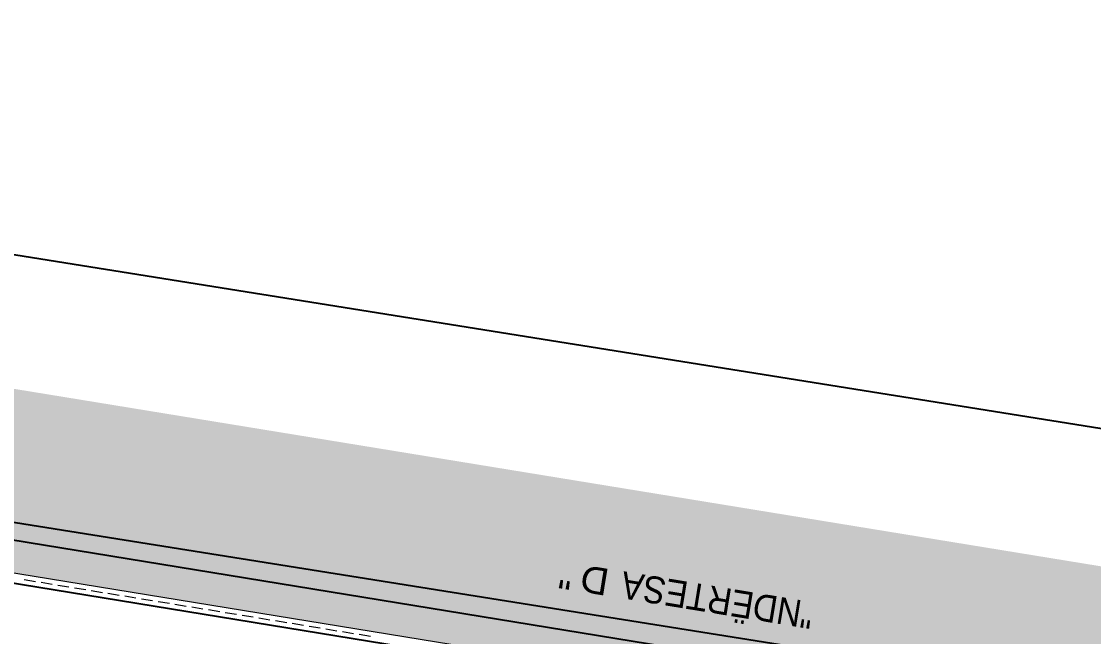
# Model space of a CAD drawing. Header units: metres. Extents: x 7511340 to 7511486, y 4692164 to 4692372.
# Drawn here: x 7511407.56 to 7511417.59, y 4692215.96 to 4692221.72 of the extents above; entities that cross this region are included whole.
import ezdxf

# ---------------------------------------------------------------- set-up
doc = ezdxf.new("R2010")
doc.units = ezdxf.units.M
for name, color, linetype in [('bodrumi', 5, 'Continuous'), ('e1', 4, 'Continuous'), ('e2', 1, 'Continuous'), ('PDF_Drawing & Figure', 5, 'Continuous')]:
    doc.layers.add(name, color=color, linetype=linetype)
doc.layers.add('PDF_2D Drafting - General', color=7, linetype='Continuous', true_color=0x999999)
doc.layers.add('PDF_A - Fill Zone', color=7, linetype='Continuous', true_color=0xcccccc)
doc.layers.add('urbanizem', color=1, linetype='Continuous', lineweight=0)
doc.styles.add('PDF Arial', font='arial.ttf')

msp = doc.modelspace()

# ---------------------------------------------------------------- hatches: boundary and pattern name
at = {"layer": 'PDF_A - Fill Zone', "true_color": 0xffffff, "transparency": 33554559}
msp.add_hatch(color=7, dxfattribs=at).paths.add_polyline_path([(7511399.742, 4692217.826), (7511399.495, 4692217.866), (7511399.769, 4692219.544), (7511427.26, 4692215.051), (7511426.986, 4692213.373)])

# ---------------------------------------------------------------- linework, layer by layer
at = {"layer": 'bodrumi', "flags": 128}
msp.add_lwpolyline([(7511422.033, 4692183.074), (7511426.969, 4692213.275), (7511399.479, 4692217.768), (7511396.566, 4692188.662, 0.396098), (7511397.817, 4692187.032)], format="xyb", close=True, dxfattribs=at)
at = {"layer": 'e1', "flags": 128}
msp.add_lwpolyline([(7511422.364, 4692182.615), (7511427.429, 4692213.605), (7511399.123, 4692218.231), (7511396.168, 4692188.702, 0.396098), (7511397.752, 4692186.637)], format="xyb", close=True, dxfattribs=at)
at = {"layer": 'e2'}
for points in [[(7511428.007, 4692215.982, 619.365), (7511427.594, 4692216.318, 619.386), (7511399.418, 4692220.829, 619.577)], [(7511396.507, 4692194.049, 619.699), (7511396.41, 4692194.988, 619.636), (7511398.571, 4692214.809, 619.656), (7511398.949, 4692218.082, 619.544), (7511399.183, 4692218.359, 619.675), (7511428.084, 4692213.744, 613.896)]]:
    msp.add_polyline3d(points, dxfattribs=at)
at = {"layer": 'PDF_2D Drafting - General', "color": 8, "lineweight": 9, "true_color": 0x7f7f7f}
msp.add_lwpolyline([(7511426.969, 4692213.275), (7511399.479, 4692217.768)], dxfattribs=at)
at = {"layer": 'PDF_Drawing & Figure', "lineweight": 18}
for points in [[(7511407.695, 4692216.475), (7511407.591, 4692216.492)], [(7511407.852, 4692216.45), (7511407.748, 4692216.467)], [(7511408.009, 4692216.424), (7511407.904, 4692216.441)], [(7511408.166, 4692216.399), (7511408.061, 4692216.416)], [(7511408.322, 4692216.373), (7511408.218, 4692216.39)], [(7511408.479, 4692216.347), (7511408.374, 4692216.364)], [(7511408.636, 4692216.322), (7511408.531, 4692216.339)], [(7511408.792, 4692216.296), (7511408.688, 4692216.313)], [(7511408.949, 4692216.271), (7511408.844, 4692216.288)], [(7511409.106, 4692216.245), (7511409.001, 4692216.262)], [(7511409.262, 4692216.219), (7511409.158, 4692216.236)], [(7511409.419, 4692216.194), (7511409.314, 4692216.211)], [(7511409.576, 4692216.168), (7511409.471, 4692216.185)], [(7511409.732, 4692216.143), (7511409.628, 4692216.16)], [(7511409.889, 4692216.117), (7511409.784, 4692216.134)], [(7511410.046, 4692216.091), (7511409.941, 4692216.108)], [(7511410.202, 4692216.066), (7511410.098, 4692216.083)], [(7511410.359, 4692216.04), (7511410.255, 4692216.057)], [(7511410.516, 4692216.014), (7511410.411, 4692216.032)], [(7511410.672, 4692215.989), (7511410.568, 4692216.006)], [(7511410.829, 4692215.963), (7511410.725, 4692215.98)]]:
    msp.add_lwpolyline(points, dxfattribs=at)
at = {"layer": 'urbanizem', "color": 253, "linetype": 'Continuous', "true_color": 0x999999, "flags": 128}
for points in [[(7511422.887, 4692214.043), (7511424.669, 4692224.947), (7511423.436, 4692225.149), (7511427.283, 4692248.687), (7511428.516, 4692248.486), (7511428.581, 4692248.881), (7511410.816, 4692251.784), (7511407.88, 4692233.822), (7511408.423, 4692233.733), (7511407.939, 4692230.773), (7511407.397, 4692230.862), (7511405.122, 4692216.946)], [(7511418.107, 4692189.138), (7511420.785, 4692205.52), (7511421.477, 4692205.407), (7511422.872, 4692213.944), (7511404.024, 4692217.025), (7511399.951, 4692192.105)]]:
    msp.add_lwpolyline(points, close=True, dxfattribs=at)

# ---------------------------------------------------------------- texts
at = {"layer": 'PDF_A - Fill Zone', "color": 253, "true_color": 0x999999, "char_height": 0.25265, "attachment_point": 7, "rotation": 170.7175, "style": 'PDF Arial'}
for s, insert in [('\\W1.023192;D', (7511413.075, 4692216.592)), ('\\W0.885146;"NDËRTESA', (7511414.986, 4692216.285)), ('\\W0.999896;"', (7511412.74, 4692216.647))]:
    msp.add_mtext(s, dxfattribs=dict(at, insert=insert))

doc.saveas('drawing.dxf')
